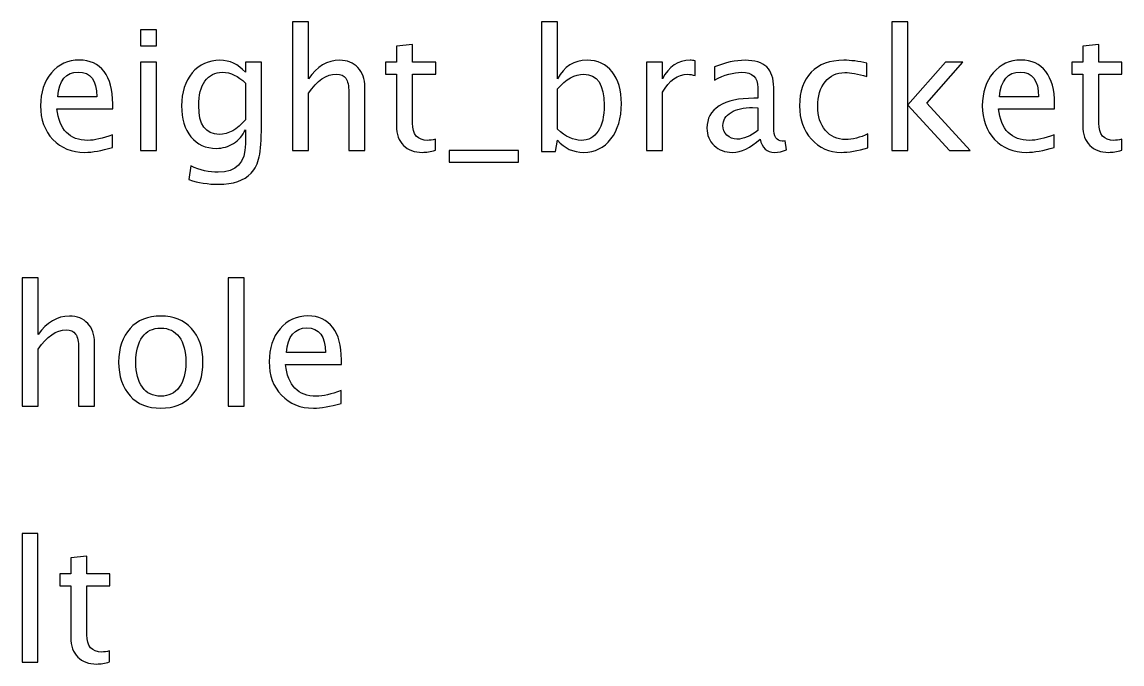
# Model space of a CAD drawing. Header units: centimetres. Extents: x -11.9 to 11.9, y -6.8 to 14.1.
# Drawn here: x 3.39 to 11.78, y 5.35 to 10.25 of the extents above; entities that cross this region are included whole.
import ezdxf

# ---------------------------------------------------------------- set-up
doc = ezdxf.new("R2010")
doc.units = ezdxf.units.CM
doc.header["$MEASUREMENT"] = 0
doc.layers.add('Layer 1', color=7, linetype='Continuous')

msp = doc.modelspace()

# ---------------------------------------------------------------- linework, layer by layer
at = {"layer": 'Layer 1'}
for points, knots in [([(5.45487, 9.2673), (5.45487, 9.2673), (5.45487, 10.24647), (5.45487, 10.24647), (5.45487, 10.24647), (5.45487, 10.24647), (5.57679, 10.24647), (5.57679, 10.24647), (5.57679, 10.24647), (5.57679, 10.24647), (5.57679, 9.81319), (5.57679, 9.81319), (5.57679, 9.81319), (5.64135, 9.90738), (5.72051, 9.95437), (5.81407, 9.95437), (5.81407, 9.95437), (5.87291, 9.95437), (5.91969, 9.93596), (5.95419, 9.89891), (5.95419, 9.89891), (5.98869, 9.86208), (6.00605, 9.81234), (6.00605, 9.75011), (6.00605, 9.75011), (6.00605, 9.75011), (6.00605, 9.2673), (6.00605, 9.2673), (6.00605, 9.2673), (6.00605, 9.2673), (5.88413, 9.2673), (5.88413, 9.2673), (5.88413, 9.2673), (5.88413, 9.2673), (5.88413, 9.71032), (5.88413, 9.71032), (5.88413, 9.71032), (5.88413, 9.76027), (5.87672, 9.79583), (5.86212, 9.817), (5.86212, 9.817), (5.8473, 9.83838), (5.82296, 9.84896), (5.78888, 9.84896), (5.78888, 9.84896), (5.71395, 9.84896), (5.64325, 9.80007), (5.57679, 9.70228), (5.57679, 9.70228), (5.57679, 9.70228), (5.57679, 9.2673), (5.57679, 9.2673), (5.57679, 9.2673), (5.57679, 9.2673), (5.45487, 9.2673), (5.45487, 9.2673)], [0, 0, 0, 0, 0.0666667, 0.0666667, 0.0666667, 0.0666667, 0.1333333, 0.1333333, 0.1333333, 0.1333333, 0.2, 0.2, 0.2, 0.2, 0.2666667, 0.2666667, 0.2666667, 0.2666667, 0.3333333, 0.3333333, 0.3333333, 0.3333333, 0.4, 0.4, 0.4, 0.4, 0.4666667, 0.4666667, 0.4666667, 0.4666667, 0.5333333, 0.5333333, 0.5333333, 0.5333333, 0.6, 0.6, 0.6, 0.6, 0.6666667, 0.6666667, 0.6666667, 0.6666667, 0.7333333, 0.7333333, 0.7333333, 0.7333333, 0.8, 0.8, 0.8, 0.8, 0.8666667, 0.8666667, 0.8666667, 0.8666667, 1, 1, 1, 1]), ([(7.3531, 9.25968), (7.3531, 9.25968), (7.3531, 10.24647), (7.3531, 10.24647), (7.3531, 10.24647), (7.3531, 10.24647), (7.47502, 10.24647), (7.47502, 10.24647), (7.47502, 10.24647), (7.47502, 10.24647), (7.47502, 9.81319), (7.47502, 9.81319), (7.47502, 9.81319), (7.52497, 9.90738), (7.60012, 9.95437), (7.70023, 9.95437), (7.70023, 9.95437), (7.7813, 9.95437), (7.84501, 9.92495), (7.89158, 9.86589), (7.89158, 9.86589), (7.93815, 9.80684), (7.96143, 9.72619), (7.96143, 9.62396), (7.96143, 9.62396), (7.96143, 9.51262), (7.93497, 9.42266), (7.88227, 9.35451), (7.88227, 9.35451), (7.82956, 9.28614), (7.76014, 9.25206), (7.6742, 9.25206), (7.6742, 9.25206), (7.5944, 9.25206), (7.52794, 9.28254), (7.47502, 9.34371), (7.47502, 9.34371), (7.47502, 9.34371), (7.4602, 9.25968), (7.4602, 9.25968), (7.4602, 9.25968), (7.4602, 9.25968), (7.3531, 9.25968), (7.3531, 9.25968)], [0, 0, 0, 0, 0.0833333, 0.0833333, 0.0833333, 0.0833333, 0.1666667, 0.1666667, 0.1666667, 0.1666667, 0.25, 0.25, 0.25, 0.25, 0.3333333, 0.3333333, 0.3333333, 0.3333333, 0.4166667, 0.4166667, 0.4166667, 0.4166667, 0.5, 0.5, 0.5, 0.5, 0.5833333, 0.5833333, 0.5833333, 0.5833333, 0.6666667, 0.6666667, 0.6666667, 0.6666667, 0.75, 0.75, 0.75, 0.75, 0.8333333, 0.8333333, 0.8333333, 0.8333333, 1, 1, 1, 1]), ([(10.02369, 9.2673), (10.02369, 9.2673), (10.02369, 10.24647), (10.02369, 10.24647), (10.02369, 10.24647), (10.02369, 10.24647), (10.14561, 10.24647), (10.14561, 10.24647), (10.14561, 10.24647), (10.14561, 10.24647), (10.14561, 9.6138), (10.14561, 9.6138), (10.14561, 9.6138), (10.14561, 9.6138), (10.43136, 9.9404), (10.43136, 9.9404), (10.43136, 9.9404), (10.43136, 9.9404), (10.56302, 9.9404), (10.56302, 9.9404), (10.56302, 9.9404), (10.56302, 9.9404), (10.28997, 9.62629), (10.28997, 9.62629), (10.28997, 9.62629), (10.28997, 9.62629), (10.62017, 9.2673), (10.62017, 9.2673), (10.62017, 9.2673), (10.62017, 9.2673), (10.46311, 9.2673), (10.46311, 9.2673), (10.46311, 9.2673), (10.46311, 9.2673), (10.14561, 9.61253), (10.14561, 9.61253), (10.14561, 9.61253), (10.14561, 9.61253), (10.14561, 9.2673), (10.14561, 9.2673), (10.14561, 9.2673), (10.14561, 9.2673), (10.02369, 9.2673), (10.02369, 9.2673)], [0, 0, 0, 0, 0.0833333, 0.0833333, 0.0833333, 0.0833333, 0.1666667, 0.1666667, 0.1666667, 0.1666667, 0.25, 0.25, 0.25, 0.25, 0.3333333, 0.3333333, 0.3333333, 0.3333333, 0.4166667, 0.4166667, 0.4166667, 0.4166667, 0.5, 0.5, 0.5, 0.5, 0.5833333, 0.5833333, 0.5833333, 0.5833333, 0.6666667, 0.6666667, 0.6666667, 0.6666667, 0.75, 0.75, 0.75, 0.75, 0.8333333, 0.8333333, 0.8333333, 0.8333333, 1, 1, 1, 1]), ([(4.29599, 10.06359), (4.29599, 10.06359), (4.29599, 10.18551), (4.29599, 10.18551), (4.29599, 10.18551), (4.29599, 10.18551), (4.41791, 10.18551), (4.41791, 10.18551), (4.41791, 10.18551), (4.41791, 10.18551), (4.41791, 10.06359), (4.41791, 10.06359), (4.41791, 10.06359), (4.41791, 10.06359), (4.29599, 10.06359), (4.29599, 10.06359)], [0, 0, 0, 0, 0.2, 0.2, 0.2, 0.2, 0.4, 0.4, 0.4, 0.4, 0.6, 0.6, 0.6, 0.6, 1, 1, 1, 1]), ([(6.54411, 9.26751), (6.50643, 9.25714), (6.47363, 9.25206), (6.4459, 9.25206), (6.4459, 9.25206), (6.38367, 9.25206), (6.3352, 9.26984), (6.30048, 9.3054), (6.30048, 9.3054), (6.26556, 9.34096), (6.2482, 9.39028), (6.2482, 9.45357), (6.2482, 9.45357), (6.2482, 9.45357), (6.2482, 9.84896), (6.2482, 9.84896), (6.2482, 9.84896), (6.2482, 9.84896), (6.16396, 9.84896), (6.16396, 9.84896), (6.16396, 9.84896), (6.16396, 9.84896), (6.16396, 9.9404), (6.16396, 9.9404), (6.16396, 9.9404), (6.16396, 9.9404), (6.2482, 9.9404), (6.2482, 9.9404), (6.2482, 9.9404), (6.2482, 9.9404), (6.2482, 10.06211), (6.2482, 10.06211), (6.2482, 10.06211), (6.2482, 10.06211), (6.37012, 10.07375), (6.37012, 10.07375), (6.37012, 10.07375), (6.37012, 10.07375), (6.37012, 9.9404), (6.37012, 9.9404), (6.37012, 9.9404), (6.37012, 9.9404), (6.54665, 9.9404), (6.54665, 9.9404), (6.54665, 9.9404), (6.54665, 9.9404), (6.54665, 9.84896), (6.54665, 9.84896), (6.54665, 9.84896), (6.54665, 9.84896), (6.37012, 9.84896), (6.37012, 9.84896), (6.37012, 9.84896), (6.37012, 9.84896), (6.37012, 9.47558), (6.37012, 9.47558), (6.37012, 9.47558), (6.37012, 9.38753), (6.40843, 9.3435), (6.48484, 9.3435), (6.48484, 9.3435), (6.50114, 9.3435), (6.52083, 9.34625), (6.54411, 9.35154), (6.54411, 9.35154), (6.54411, 9.35154), (6.54411, 9.26751), (6.54411, 9.26751)], [0, 0, 0, 0, 0.0555556, 0.0555556, 0.0555556, 0.0555556, 0.1111111, 0.1111111, 0.1111111, 0.1111111, 0.1666667, 0.1666667, 0.1666667, 0.1666667, 0.2222222, 0.2222222, 0.2222222, 0.2222222, 0.2777778, 0.2777778, 0.2777778, 0.2777778, 0.3333333, 0.3333333, 0.3333333, 0.3333333, 0.3888889, 0.3888889, 0.3888889, 0.3888889, 0.4444444, 0.4444444, 0.4444444, 0.4444444, 0.5, 0.5, 0.5, 0.5, 0.5555556, 0.5555556, 0.5555556, 0.5555556, 0.6111111, 0.6111111, 0.6111111, 0.6111111, 0.6666667, 0.6666667, 0.6666667, 0.6666667, 0.7222222, 0.7222222, 0.7222222, 0.7222222, 0.7777778, 0.7777778, 0.7777778, 0.7777778, 0.8333333, 0.8333333, 0.8333333, 0.8333333, 0.8888889, 0.8888889, 0.8888889, 0.8888889, 1, 1, 1, 1]), ([(11.7746, 9.26751), (11.73692, 9.25714), (11.70412, 9.25206), (11.67639, 9.25206), (11.67639, 9.25206), (11.61416, 9.25206), (11.56569, 9.26984), (11.53097, 9.3054), (11.53097, 9.3054), (11.49605, 9.34096), (11.47869, 9.39028), (11.47869, 9.45357), (11.47869, 9.45357), (11.47869, 9.45357), (11.47869, 9.84896), (11.47869, 9.84896), (11.47869, 9.84896), (11.47869, 9.84896), (11.39445, 9.84896), (11.39445, 9.84896), (11.39445, 9.84896), (11.39445, 9.84896), (11.39445, 9.9404), (11.39445, 9.9404), (11.39445, 9.9404), (11.39445, 9.9404), (11.47869, 9.9404), (11.47869, 9.9404), (11.47869, 9.9404), (11.47869, 9.9404), (11.47869, 10.06211), (11.47869, 10.06211), (11.47869, 10.06211), (11.47869, 10.06211), (11.60061, 10.07375), (11.60061, 10.07375), (11.60061, 10.07375), (11.60061, 10.07375), (11.60061, 9.9404), (11.60061, 9.9404), (11.60061, 9.9404), (11.60061, 9.9404), (11.77714, 9.9404), (11.77714, 9.9404), (11.77714, 9.9404), (11.77714, 9.9404), (11.77714, 9.84896), (11.77714, 9.84896), (11.77714, 9.84896), (11.77714, 9.84896), (11.60061, 9.84896), (11.60061, 9.84896), (11.60061, 9.84896), (11.60061, 9.84896), (11.60061, 9.47558), (11.60061, 9.47558), (11.60061, 9.47558), (11.60061, 9.38753), (11.63892, 9.3435), (11.71533, 9.3435), (11.71533, 9.3435), (11.73163, 9.3435), (11.75132, 9.34625), (11.7746, 9.35154), (11.7746, 9.35154), (11.7746, 9.35154), (11.7746, 9.26751), (11.7746, 9.26751)], [0, 0, 0, 0, 0.0555556, 0.0555556, 0.0555556, 0.0555556, 0.1111111, 0.1111111, 0.1111111, 0.1111111, 0.1666667, 0.1666667, 0.1666667, 0.1666667, 0.2222222, 0.2222222, 0.2222222, 0.2222222, 0.2777778, 0.2777778, 0.2777778, 0.2777778, 0.3333333, 0.3333333, 0.3333333, 0.3333333, 0.3888889, 0.3888889, 0.3888889, 0.3888889, 0.4444444, 0.4444444, 0.4444444, 0.4444444, 0.5, 0.5, 0.5, 0.5, 0.5555556, 0.5555556, 0.5555556, 0.5555556, 0.6111111, 0.6111111, 0.6111111, 0.6111111, 0.6666667, 0.6666667, 0.6666667, 0.6666667, 0.7222222, 0.7222222, 0.7222222, 0.7222222, 0.7777778, 0.7777778, 0.7777778, 0.7777778, 0.8333333, 0.8333333, 0.8333333, 0.8333333, 0.8888889, 0.8888889, 0.8888889, 0.8888889, 1, 1, 1, 1]), ([(4.08242, 9.28889), (4.00051, 9.26434), (3.93044, 9.25206), (3.87202, 9.25206), (3.87202, 9.25206), (3.77233, 9.25206), (3.69126, 9.28508), (3.62882, 9.35091), (3.62882, 9.35091), (3.56638, 9.41674), (3.53505, 9.50204), (3.53505, 9.60703), (3.53505, 9.60703), (3.53505, 9.70884), (3.56257, 9.79245), (3.61781, 9.85785), (3.61781, 9.85785), (3.67306, 9.92304), (3.74375, 9.95564), (3.8299, 9.95564), (3.8299, 9.95564), (3.91139, 9.95564), (3.97447, 9.92664), (4.01892, 9.86865), (4.01892, 9.86865), (4.06337, 9.81065), (4.0856, 9.72852), (4.0856, 9.62205), (4.0856, 9.62205), (4.0856, 9.62205), (4.08496, 9.5848), (4.08496, 9.5848), (4.08496, 9.5848), (4.08496, 9.5848), (3.65951, 9.5848), (3.65951, 9.5848), (3.65951, 9.5848), (3.67729, 9.42393), (3.75582, 9.3435), (3.89488, 9.3435), (3.89488, 9.3435), (3.9459, 9.3435), (4.00834, 9.35789), (4.08242, 9.38668), (4.08242, 9.38668), (4.08242, 9.38668), (4.08242, 9.28889), (4.08242, 9.28889)], [0, 0, 0, 0, 0.0769231, 0.0769231, 0.0769231, 0.0769231, 0.1538462, 0.1538462, 0.1538462, 0.1538462, 0.2307692, 0.2307692, 0.2307692, 0.2307692, 0.3076923, 0.3076923, 0.3076923, 0.3076923, 0.3846154, 0.3846154, 0.3846154, 0.3846154, 0.4615385, 0.4615385, 0.4615385, 0.4615385, 0.5384615, 0.5384615, 0.5384615, 0.5384615, 0.6153846, 0.6153846, 0.6153846, 0.6153846, 0.6923077, 0.6923077, 0.6923077, 0.6923077, 0.7692308, 0.7692308, 0.7692308, 0.7692308, 0.8461538, 0.8461538, 0.8461538, 0.8461538, 1, 1, 1, 1]), ([(4.29599, 9.2673), (4.29599, 9.2673), (4.29599, 9.9404), (4.29599, 9.9404), (4.29599, 9.9404), (4.29599, 9.9404), (4.41791, 9.9404), (4.41791, 9.9404), (4.41791, 9.9404), (4.41791, 9.9404), (4.41791, 9.2673), (4.41791, 9.2673), (4.41791, 9.2673), (4.41791, 9.2673), (4.29599, 9.2673), (4.29599, 9.2673)], [0, 0, 0, 0, 0.2, 0.2, 0.2, 0.2, 0.4, 0.4, 0.4, 0.4, 0.6, 0.6, 0.6, 0.6, 1, 1, 1, 1]), ([(4.66556, 9.04378), (4.66556, 9.04378), (4.67995, 9.14919), (4.67995, 9.14919), (4.67995, 9.14919), (4.75065, 9.11617), (4.82071, 9.09966), (4.88993, 9.09966), (4.88993, 9.09966), (5.0273, 9.09966), (5.09609, 9.17247), (5.09609, 9.31789), (5.09609, 9.31789), (5.09609, 9.31789), (5.09609, 9.42372), (5.09609, 9.42372), (5.09609, 9.42372), (5.07492, 9.37906), (5.04487, 9.34456), (5.00571, 9.31979), (5.00571, 9.31979), (4.96655, 9.29503), (4.92295, 9.28254), (4.8749, 9.28254), (4.8749, 9.28254), (4.79341, 9.28254), (4.72885, 9.31175), (4.68122, 9.37017), (4.68122, 9.37017), (4.6336, 9.42859), (4.60968, 9.50775), (4.60968, 9.60766), (4.60968, 9.60766), (4.60968, 9.7099), (4.63677, 9.79329), (4.69096, 9.85785), (4.69096, 9.85785), (4.74536, 9.9222), (4.81542, 9.95437), (4.90157, 9.95437), (4.90157, 9.95437), (4.97692, 9.95437), (5.0419, 9.92389), (5.09609, 9.86272), (5.09609, 9.86272), (5.09609, 9.86272), (5.09609, 9.9404), (5.09609, 9.9404), (5.09609, 9.9404), (5.09609, 9.9404), (5.21801, 9.9404), (5.21801, 9.9404), (5.21801, 9.9404), (5.21801, 9.9404), (5.21801, 9.45103), (5.21801, 9.45103), (5.21801, 9.45103), (5.21801, 9.34583), (5.21251, 9.26794), (5.2015, 9.21735), (5.2015, 9.21735), (5.19071, 9.16676), (5.16996, 9.12527), (5.13991, 9.0931), (5.13991, 9.0931), (5.08657, 9.03658), (5.00317, 9.00822), (4.88993, 9.00822), (4.88993, 9.00822), (4.81225, 9.00822), (4.73753, 9.02007), (4.66556, 9.04378)], [0, 0, 0, 0, 0.0526316, 0.0526316, 0.0526316, 0.0526316, 0.1052632, 0.1052632, 0.1052632, 0.1052632, 0.1578947, 0.1578947, 0.1578947, 0.1578947, 0.2105263, 0.2105263, 0.2105263, 0.2105263, 0.2631579, 0.2631579, 0.2631579, 0.2631579, 0.3157895, 0.3157895, 0.3157895, 0.3157895, 0.3684211, 0.3684211, 0.3684211, 0.3684211, 0.4210526, 0.4210526, 0.4210526, 0.4210526, 0.4736842, 0.4736842, 0.4736842, 0.4736842, 0.5263158, 0.5263158, 0.5263158, 0.5263158, 0.5789474, 0.5789474, 0.5789474, 0.5789474, 0.6315789, 0.6315789, 0.6315789, 0.6315789, 0.6842105, 0.6842105, 0.6842105, 0.6842105, 0.7368421, 0.7368421, 0.7368421, 0.7368421, 0.7894737, 0.7894737, 0.7894737, 0.7894737, 0.8421053, 0.8421053, 0.8421053, 0.8421053, 0.8947368, 0.8947368, 0.8947368, 0.8947368, 1, 1, 1, 1]), ([(8.15235, 9.2673), (8.15235, 9.2673), (8.15235, 9.9404), (8.15235, 9.9404), (8.15235, 9.9404), (8.15235, 9.9404), (8.27427, 9.9404), (8.27427, 9.9404), (8.27427, 9.9404), (8.27427, 9.9404), (8.27427, 9.81319), (8.27427, 9.81319), (8.27427, 9.81319), (8.32274, 9.90738), (8.39302, 9.95437), (8.4853, 9.95437), (8.4853, 9.95437), (8.49779, 9.95437), (8.51091, 9.95331), (8.52446, 9.9512), (8.52446, 9.9512), (8.52446, 9.9512), (8.52446, 9.83711), (8.52446, 9.83711), (8.52446, 9.83711), (8.50329, 9.84409), (8.48467, 9.84769), (8.46858, 9.84769), (8.46858, 9.84769), (8.39111, 9.84769), (8.32634, 9.80197), (8.27427, 9.71032), (8.27427, 9.71032), (8.27427, 9.71032), (8.27427, 9.2673), (8.27427, 9.2673), (8.27427, 9.2673), (8.27427, 9.2673), (8.15235, 9.2673), (8.15235, 9.2673)], [0, 0, 0, 0, 0.0909091, 0.0909091, 0.0909091, 0.0909091, 0.1818182, 0.1818182, 0.1818182, 0.1818182, 0.2727273, 0.2727273, 0.2727273, 0.2727273, 0.3636364, 0.3636364, 0.3636364, 0.3636364, 0.4545455, 0.4545455, 0.4545455, 0.4545455, 0.5454545, 0.5454545, 0.5454545, 0.5454545, 0.6363636, 0.6363636, 0.6363636, 0.6363636, 0.7272727, 0.7272727, 0.7272727, 0.7272727, 0.8181818, 0.8181818, 0.8181818, 0.8181818, 1, 1, 1, 1]), ([(9.01891, 9.35303), (8.94568, 9.28572), (8.87519, 9.25206), (8.80746, 9.25206), (8.80746, 9.25206), (8.75179, 9.25206), (8.70543, 9.26942), (8.66882, 9.30434), (8.66882, 9.30434), (8.63199, 9.33927), (8.61357, 9.38329), (8.61357, 9.43642), (8.61357, 9.43642), (8.61357, 9.50987), (8.64447, 9.56639), (8.70628, 9.60576), (8.70628, 9.60576), (8.76809, 9.64513), (8.85678, 9.66481), (8.97235, 9.66481), (8.97235, 9.66481), (8.97235, 9.66481), (9.00092, 9.66481), (9.00092, 9.66481), (9.00092, 9.66481), (9.00092, 9.66481), (9.00092, 9.74588), (9.00092, 9.74588), (9.00092, 9.74588), (9.00092, 9.82398), (8.96028, 9.86293), (8.87879, 9.86293), (8.87879, 9.86293), (8.81571, 9.86293), (8.74671, 9.84303), (8.67199, 9.80324), (8.67199, 9.80324), (8.67199, 9.80324), (8.67199, 9.90357), (8.67199, 9.90357), (8.67199, 9.90357), (8.75412, 9.93744), (8.83159, 9.95437), (8.90419, 9.95437), (8.90419, 9.95437), (8.97891, 9.95437), (9.03415, 9.93744), (9.0695, 9.90336), (9.0695, 9.90336), (9.10506, 9.86928), (9.12284, 9.81679), (9.12284, 9.74588), (9.12284, 9.74588), (9.12284, 9.74588), (9.12284, 9.44171), (9.12284, 9.44171), (9.12284, 9.44171), (9.12284, 9.37208), (9.14422, 9.33715), (9.18719, 9.33715), (9.18719, 9.33715), (9.19248, 9.33715), (9.20031, 9.338), (9.21068, 9.33969), (9.21068, 9.33969), (9.21068, 9.33969), (9.21936, 9.27196), (9.21936, 9.27196), (9.21936, 9.27196), (9.19163, 9.25862), (9.16115, 9.25206), (9.12771, 9.25206), (9.12771, 9.25206), (9.07077, 9.25206), (9.03458, 9.28572), (9.01891, 9.35303)], [0, 0, 0, 0, 0.05, 0.05, 0.05, 0.05, 0.1, 0.1, 0.1, 0.1, 0.15, 0.15, 0.15, 0.15, 0.2, 0.2, 0.2, 0.2, 0.25, 0.25, 0.25, 0.25, 0.3, 0.3, 0.3, 0.3, 0.35, 0.35, 0.35, 0.35, 0.4, 0.4, 0.4, 0.4, 0.45, 0.45, 0.45, 0.45, 0.5, 0.5, 0.5, 0.5, 0.55, 0.55, 0.55, 0.55, 0.6, 0.6, 0.6, 0.6, 0.65, 0.65, 0.65, 0.65, 0.7, 0.7, 0.7, 0.7, 0.75, 0.75, 0.75, 0.75, 0.8, 0.8, 0.8, 0.8, 0.85, 0.85, 0.85, 0.85, 0.9, 0.9, 0.9, 0.9, 1, 1, 1, 1]), ([(9.8406, 9.28762), (9.76165, 9.26391), (9.69349, 9.25206), (9.63613, 9.25206), (9.63613, 9.25206), (9.54511, 9.25206), (9.46976, 9.28572), (9.40986, 9.35281), (9.40986, 9.35281), (9.34996, 9.42012), (9.3199, 9.505), (9.3199, 9.60724), (9.3199, 9.60724), (9.3199, 9.71646), (9.34953, 9.80176), (9.4088, 9.86272), (9.4088, 9.86272), (9.46807, 9.92389), (9.55083, 9.95437), (9.65709, 9.95437), (9.65709, 9.95437), (9.70937, 9.95437), (9.76821, 9.94717), (9.83298, 9.93278), (9.83298, 9.93278), (9.83298, 9.93278), (9.83298, 9.82991), (9.83298, 9.82991), (9.83298, 9.82991), (9.76419, 9.85023), (9.7081, 9.86039), (9.66492, 9.86039), (9.66492, 9.86039), (9.60226, 9.86039), (9.5521, 9.8369), (9.51463, 9.79012), (9.51463, 9.79012), (9.47717, 9.74334), (9.45833, 9.6809), (9.45833, 9.603), (9.45833, 9.603), (9.45833, 9.52744), (9.4778, 9.46648), (9.51654, 9.4197), (9.51654, 9.4197), (9.55527, 9.37313), (9.60586, 9.34985), (9.66873, 9.34985), (9.66873, 9.34985), (9.7244, 9.34985), (9.78155, 9.36424), (9.8406, 9.39303), (9.8406, 9.39303), (9.8406, 9.39303), (9.8406, 9.28762), (9.8406, 9.28762)], [0, 0, 0, 0, 0.0666667, 0.0666667, 0.0666667, 0.0666667, 0.1333333, 0.1333333, 0.1333333, 0.1333333, 0.2, 0.2, 0.2, 0.2, 0.2666667, 0.2666667, 0.2666667, 0.2666667, 0.3333333, 0.3333333, 0.3333333, 0.3333333, 0.4, 0.4, 0.4, 0.4, 0.4666667, 0.4666667, 0.4666667, 0.4666667, 0.5333333, 0.5333333, 0.5333333, 0.5333333, 0.6, 0.6, 0.6, 0.6, 0.6666667, 0.6666667, 0.6666667, 0.6666667, 0.7333333, 0.7333333, 0.7333333, 0.7333333, 0.8, 0.8, 0.8, 0.8, 0.8666667, 0.8666667, 0.8666667, 0.8666667, 1, 1, 1, 1]), ([(11.26004, 9.28889), (11.17813, 9.26434), (11.10806, 9.25206), (11.04964, 9.25206), (11.04964, 9.25206), (10.94995, 9.25206), (10.86888, 9.28508), (10.80644, 9.35091), (10.80644, 9.35091), (10.744, 9.41674), (10.71267, 9.50204), (10.71267, 9.60703), (10.71267, 9.60703), (10.71267, 9.70884), (10.74019, 9.79245), (10.79543, 9.85785), (10.79543, 9.85785), (10.85068, 9.92304), (10.92137, 9.95564), (11.00752, 9.95564), (11.00752, 9.95564), (11.08901, 9.95564), (11.15209, 9.92664), (11.19654, 9.86865), (11.19654, 9.86865), (11.24099, 9.81065), (11.26322, 9.72852), (11.26322, 9.62205), (11.26322, 9.62205), (11.26322, 9.62205), (11.26258, 9.5848), (11.26258, 9.5848), (11.26258, 9.5848), (11.26258, 9.5848), (10.83713, 9.5848), (10.83713, 9.5848), (10.83713, 9.5848), (10.85491, 9.42393), (10.93344, 9.3435), (11.0725, 9.3435), (11.0725, 9.3435), (11.12352, 9.3435), (11.18596, 9.35789), (11.26004, 9.38668), (11.26004, 9.38668), (11.26004, 9.38668), (11.26004, 9.28889), (11.26004, 9.28889)], [0, 0, 0, 0, 0.0769231, 0.0769231, 0.0769231, 0.0769231, 0.1538462, 0.1538462, 0.1538462, 0.1538462, 0.2307692, 0.2307692, 0.2307692, 0.2307692, 0.3076923, 0.3076923, 0.3076923, 0.3076923, 0.3846154, 0.3846154, 0.3846154, 0.3846154, 0.4615385, 0.4615385, 0.4615385, 0.4615385, 0.5384615, 0.5384615, 0.5384615, 0.5384615, 0.6153846, 0.6153846, 0.6153846, 0.6153846, 0.6923077, 0.6923077, 0.6923077, 0.6923077, 0.7692308, 0.7692308, 0.7692308, 0.7692308, 0.8461538, 0.8461538, 0.8461538, 0.8461538, 1, 1, 1, 1]), ([(3.66586, 9.67624), (3.66586, 9.67624), (3.96304, 9.67624), (3.96304, 9.67624), (3.96304, 9.67624), (3.96304, 9.80155), (3.91626, 9.8642), (3.82292, 9.8642), (3.82292, 9.8642), (3.72894, 9.8642), (3.67666, 9.80155), (3.66586, 9.67624)], [0, 0, 0, 0, 0.25, 0.25, 0.25, 0.25, 0.5, 0.5, 0.5, 0.5, 1, 1, 1, 1]), ([(5.09609, 9.50013), (5.09609, 9.50013), (5.09609, 9.77932), (5.09609, 9.77932), (5.09609, 9.77932), (5.04233, 9.83499), (4.9837, 9.86293), (4.92041, 9.86293), (4.92041, 9.86293), (4.8641, 9.86293), (4.82008, 9.84049), (4.78833, 9.79541), (4.78833, 9.79541), (4.75637, 9.75054), (4.74049, 9.68809), (4.74049, 9.60851), (4.74049, 9.60851), (4.74049, 9.46225), (4.79235, 9.38922), (4.89628, 9.38922), (4.89628, 9.38922), (4.96697, 9.38922), (5.03365, 9.42626), (5.09609, 9.50013)], [0, 0, 0, 0, 0.1428571, 0.1428571, 0.1428571, 0.1428571, 0.2857143, 0.2857143, 0.2857143, 0.2857143, 0.4285714, 0.4285714, 0.4285714, 0.4285714, 0.5714286, 0.5714286, 0.5714286, 0.5714286, 0.7142857, 0.7142857, 0.7142857, 0.7142857, 1, 1, 1, 1]), ([(7.47502, 9.42774), (7.53789, 9.37165), (7.59779, 9.3435), (7.65473, 9.3435), (7.65473, 9.3435), (7.71082, 9.3435), (7.75421, 9.367), (7.78469, 9.41377), (7.78469, 9.41377), (7.81538, 9.46055), (7.83062, 9.52638), (7.83062, 9.61147), (7.83062, 9.61147), (7.83062, 9.76895), (7.77855, 9.84769), (7.67441, 9.84769), (7.67441, 9.84769), (7.60625, 9.84769), (7.53979, 9.81086), (7.47502, 9.73699), (7.47502, 9.73699), (7.47502, 9.73699), (7.47502, 9.42774), (7.47502, 9.42774)], [0, 0, 0, 0, 0.1428571, 0.1428571, 0.1428571, 0.1428571, 0.2857143, 0.2857143, 0.2857143, 0.2857143, 0.4285714, 0.4285714, 0.4285714, 0.4285714, 0.5714286, 0.5714286, 0.5714286, 0.5714286, 0.7142857, 0.7142857, 0.7142857, 0.7142857, 1, 1, 1, 1]), ([(10.84348, 9.67624), (10.84348, 9.67624), (11.14066, 9.67624), (11.14066, 9.67624), (11.14066, 9.67624), (11.14066, 9.80155), (11.09388, 9.8642), (11.00054, 9.8642), (11.00054, 9.8642), (10.90656, 9.8642), (10.85428, 9.80155), (10.84348, 9.67624)], [0, 0, 0, 0, 0.25, 0.25, 0.25, 0.25, 0.5, 0.5, 0.5, 0.5, 1, 1, 1, 1]), ([(9.00092, 9.41949), (9.00092, 9.41949), (9.00092, 9.59242), (9.00092, 9.59242), (9.00092, 9.59242), (9.00092, 9.59242), (8.96176, 9.59369), (8.96176, 9.59369), (8.96176, 9.59369), (8.89403, 9.59369), (8.83942, 9.5812), (8.79772, 9.55623), (8.79772, 9.55623), (8.75623, 9.53104), (8.73549, 9.49781), (8.73549, 9.45632), (8.73549, 9.45632), (8.73549, 9.42732), (8.74586, 9.40277), (8.76639, 9.38266), (8.76639, 9.38266), (8.78714, 9.36255), (8.81233, 9.35239), (8.84217, 9.35239), (8.84217, 9.35239), (8.89297, 9.35239), (8.94589, 9.37483), (9.00092, 9.41949)], [0, 0, 0, 0, 0.125, 0.125, 0.125, 0.125, 0.25, 0.25, 0.25, 0.25, 0.375, 0.375, 0.375, 0.375, 0.5, 0.5, 0.5, 0.5, 0.625, 0.625, 0.625, 0.625, 0.75, 0.75, 0.75, 0.75, 1, 1, 1, 1]), ([(6.64952, 9.17586), (6.64952, 9.17586), (6.64952, 9.2673), (6.64952, 9.2673), (6.64952, 9.2673), (6.64952, 9.2673), (7.17784, 9.2673), (7.17784, 9.2673), (7.17784, 9.2673), (7.17784, 9.2673), (7.17784, 9.17586), (7.17784, 9.17586), (7.17784, 9.17586), (7.17784, 9.17586), (6.64952, 9.17586), (6.64952, 9.17586)], [0, 0, 0, 0, 0.2, 0.2, 0.2, 0.2, 0.4, 0.4, 0.4, 0.4, 0.6, 0.6, 0.6, 0.6, 1, 1, 1, 1]), ([(3.39535, 7.31573), (3.39535, 7.31573), (3.39535, 8.2949), (3.39535, 8.2949), (3.39535, 8.2949), (3.39535, 8.2949), (3.51727, 8.2949), (3.51727, 8.2949), (3.51727, 8.2949), (3.51727, 8.2949), (3.51727, 7.86162), (3.51727, 7.86162), (3.51727, 7.86162), (3.58183, 7.95581), (3.66099, 8.0028), (3.75455, 8.0028), (3.75455, 8.0028), (3.81339, 8.0028), (3.86017, 7.98439), (3.89467, 7.94734), (3.89467, 7.94734), (3.92917, 7.91051), (3.94653, 7.86077), (3.94653, 7.79854), (3.94653, 7.79854), (3.94653, 7.79854), (3.94653, 7.31573), (3.94653, 7.31573), (3.94653, 7.31573), (3.94653, 7.31573), (3.82461, 7.31573), (3.82461, 7.31573), (3.82461, 7.31573), (3.82461, 7.31573), (3.82461, 7.75875), (3.82461, 7.75875), (3.82461, 7.75875), (3.82461, 7.8087), (3.8172, 7.84426), (3.8026, 7.86543), (3.8026, 7.86543), (3.78778, 7.88681), (3.76344, 7.89739), (3.72936, 7.89739), (3.72936, 7.89739), (3.65443, 7.89739), (3.58373, 7.8485), (3.51727, 7.75071), (3.51727, 7.75071), (3.51727, 7.75071), (3.51727, 7.31573), (3.51727, 7.31573), (3.51727, 7.31573), (3.51727, 7.31573), (3.39535, 7.31573), (3.39535, 7.31573)], [0, 0, 0, 0, 0.0666667, 0.0666667, 0.0666667, 0.0666667, 0.1333333, 0.1333333, 0.1333333, 0.1333333, 0.2, 0.2, 0.2, 0.2, 0.2666667, 0.2666667, 0.2666667, 0.2666667, 0.3333333, 0.3333333, 0.3333333, 0.3333333, 0.4, 0.4, 0.4, 0.4, 0.4666667, 0.4666667, 0.4666667, 0.4666667, 0.5333333, 0.5333333, 0.5333333, 0.5333333, 0.6, 0.6, 0.6, 0.6, 0.6666667, 0.6666667, 0.6666667, 0.6666667, 0.7333333, 0.7333333, 0.7333333, 0.7333333, 0.8, 0.8, 0.8, 0.8, 0.8666667, 0.8666667, 0.8666667, 0.8666667, 1, 1, 1, 1]), ([(4.9638, 7.31573), (4.9638, 7.31573), (4.9638, 8.2949), (4.9638, 8.2949), (4.9638, 8.2949), (4.9638, 8.2949), (5.08572, 8.2949), (5.08572, 8.2949), (5.08572, 8.2949), (5.08572, 8.2949), (5.08572, 7.31573), (5.08572, 7.31573), (5.08572, 7.31573), (5.08572, 7.31573), (4.9638, 7.31573), (4.9638, 7.31573)], [0, 0, 0, 0, 0.2, 0.2, 0.2, 0.2, 0.4, 0.4, 0.4, 0.4, 0.6, 0.6, 0.6, 0.6, 1, 1, 1, 1]), ([(4.45157, 7.30049), (4.35272, 7.30049), (4.27441, 7.33203), (4.21683, 7.39511), (4.21683, 7.39511), (4.15905, 7.45818), (4.13026, 7.54391), (4.13026, 7.65207), (4.13026, 7.65207), (4.13026, 7.76002), (4.15905, 7.84553), (4.21683, 7.9084), (4.21683, 7.9084), (4.27441, 7.97126), (4.35272, 8.0028), (4.45157, 8.0028), (4.45157, 8.0028), (4.55042, 8.0028), (4.62874, 7.97126), (4.68631, 7.9084), (4.68631, 7.9084), (4.74409, 7.84553), (4.77288, 7.76002), (4.77288, 7.65207), (4.77288, 7.65207), (4.77288, 7.54391), (4.74409, 7.45818), (4.68631, 7.39511), (4.68631, 7.39511), (4.62874, 7.33203), (4.55042, 7.30049), (4.45157, 7.30049)], [0, 0, 0, 0, 0.1111111, 0.1111111, 0.1111111, 0.1111111, 0.2222222, 0.2222222, 0.2222222, 0.2222222, 0.3333333, 0.3333333, 0.3333333, 0.3333333, 0.4444444, 0.4444444, 0.4444444, 0.4444444, 0.5555556, 0.5555556, 0.5555556, 0.5555556, 0.6666667, 0.6666667, 0.6666667, 0.6666667, 0.7777778, 0.7777778, 0.7777778, 0.7777778, 1, 1, 1, 1]), ([(5.82486, 7.33732), (5.74295, 7.31277), (5.67288, 7.30049), (5.61446, 7.30049), (5.61446, 7.30049), (5.51477, 7.30049), (5.4337, 7.33351), (5.37126, 7.39934), (5.37126, 7.39934), (5.30882, 7.46517), (5.27749, 7.55047), (5.27749, 7.65546), (5.27749, 7.65546), (5.27749, 7.75727), (5.30501, 7.84088), (5.36025, 7.90628), (5.36025, 7.90628), (5.4155, 7.97147), (5.48619, 8.00407), (5.57234, 8.00407), (5.57234, 8.00407), (5.65383, 8.00407), (5.71691, 7.97507), (5.76136, 7.91708), (5.76136, 7.91708), (5.80581, 7.85908), (5.82804, 7.77695), (5.82804, 7.67048), (5.82804, 7.67048), (5.82804, 7.67048), (5.8274, 7.63323), (5.8274, 7.63323), (5.8274, 7.63323), (5.8274, 7.63323), (5.40195, 7.63323), (5.40195, 7.63323), (5.40195, 7.63323), (5.41973, 7.47236), (5.49826, 7.39193), (5.63732, 7.39193), (5.63732, 7.39193), (5.68834, 7.39193), (5.75078, 7.40632), (5.82486, 7.43511), (5.82486, 7.43511), (5.82486, 7.43511), (5.82486, 7.33732), (5.82486, 7.33732)], [0, 0, 0, 0, 0.0769231, 0.0769231, 0.0769231, 0.0769231, 0.1538462, 0.1538462, 0.1538462, 0.1538462, 0.2307692, 0.2307692, 0.2307692, 0.2307692, 0.3076923, 0.3076923, 0.3076923, 0.3076923, 0.3846154, 0.3846154, 0.3846154, 0.3846154, 0.4615385, 0.4615385, 0.4615385, 0.4615385, 0.5384615, 0.5384615, 0.5384615, 0.5384615, 0.6153846, 0.6153846, 0.6153846, 0.6153846, 0.6923077, 0.6923077, 0.6923077, 0.6923077, 0.7692308, 0.7692308, 0.7692308, 0.7692308, 0.8461538, 0.8461538, 0.8461538, 0.8461538, 1, 1, 1, 1]), ([(4.45136, 7.39193), (4.51168, 7.39193), (4.55867, 7.41458), (4.59212, 7.46009), (4.59212, 7.46009), (4.62535, 7.50538), (4.64207, 7.56952), (4.64207, 7.65207), (4.64207, 7.65207), (4.64207, 7.73441), (4.62535, 7.79833), (4.59212, 7.84363), (4.59212, 7.84363), (4.55867, 7.88871), (4.51168, 7.91136), (4.45136, 7.91136), (4.45136, 7.91136), (4.39082, 7.91136), (4.34383, 7.88871), (4.31081, 7.84363), (4.31081, 7.84363), (4.27758, 7.79833), (4.26107, 7.73441), (4.26107, 7.65207), (4.26107, 7.65207), (4.26107, 7.56952), (4.27758, 7.50538), (4.31081, 7.46009), (4.31081, 7.46009), (4.34383, 7.41458), (4.39082, 7.39193), (4.45136, 7.39193)], [0, 0, 0, 0, 0.1111111, 0.1111111, 0.1111111, 0.1111111, 0.2222222, 0.2222222, 0.2222222, 0.2222222, 0.3333333, 0.3333333, 0.3333333, 0.3333333, 0.4444444, 0.4444444, 0.4444444, 0.4444444, 0.5555556, 0.5555556, 0.5555556, 0.5555556, 0.6666667, 0.6666667, 0.6666667, 0.6666667, 0.7777778, 0.7777778, 0.7777778, 0.7777778, 1, 1, 1, 1]), ([(5.4083, 7.72467), (5.4083, 7.72467), (5.70548, 7.72467), (5.70548, 7.72467), (5.70548, 7.72467), (5.70548, 7.84998), (5.6587, 7.91263), (5.56536, 7.91263), (5.56536, 7.91263), (5.47138, 7.91263), (5.4191, 7.84998), (5.4083, 7.72467)], [0, 0, 0, 0, 0.25, 0.25, 0.25, 0.25, 0.5, 0.5, 0.5, 0.5, 1, 1, 1, 1]), ([(3.39364, 5.36416), (3.39364, 5.36416), (3.39364, 6.34333), (3.39364, 6.34333), (3.39364, 6.34333), (3.39364, 6.34333), (3.51556, 6.34333), (3.51556, 6.34333), (3.51556, 6.34333), (3.51556, 6.34333), (3.51556, 5.36416), (3.51556, 5.36416), (3.51556, 5.36416), (3.51556, 5.36416), (3.39364, 5.36416), (3.39364, 5.36416)], [0, 0, 0, 0, 0.2, 0.2, 0.2, 0.2, 0.4, 0.4, 0.4, 0.4, 0.6, 0.6, 0.6, 0.6, 1, 1, 1, 1]), ([(4.06166, 5.36437), (4.02398, 5.354), (3.99118, 5.34892), (3.96345, 5.34892), (3.96345, 5.34892), (3.90122, 5.34892), (3.85275, 5.3667), (3.81803, 5.40226), (3.81803, 5.40226), (3.78311, 5.43782), (3.76575, 5.48714), (3.76575, 5.55043), (3.76575, 5.55043), (3.76575, 5.55043), (3.76575, 5.94582), (3.76575, 5.94582), (3.76575, 5.94582), (3.76575, 5.94582), (3.68151, 5.94582), (3.68151, 5.94582), (3.68151, 5.94582), (3.68151, 5.94582), (3.68151, 6.03726), (3.68151, 6.03726), (3.68151, 6.03726), (3.68151, 6.03726), (3.76575, 6.03726), (3.76575, 6.03726), (3.76575, 6.03726), (3.76575, 6.03726), (3.76575, 6.15897), (3.76575, 6.15897), (3.76575, 6.15897), (3.76575, 6.15897), (3.88767, 6.17061), (3.88767, 6.17061), (3.88767, 6.17061), (3.88767, 6.17061), (3.88767, 6.03726), (3.88767, 6.03726), (3.88767, 6.03726), (3.88767, 6.03726), (4.0642, 6.03726), (4.0642, 6.03726), (4.0642, 6.03726), (4.0642, 6.03726), (4.0642, 5.94582), (4.0642, 5.94582), (4.0642, 5.94582), (4.0642, 5.94582), (3.88767, 5.94582), (3.88767, 5.94582), (3.88767, 5.94582), (3.88767, 5.94582), (3.88767, 5.57244), (3.88767, 5.57244), (3.88767, 5.57244), (3.88767, 5.48439), (3.92598, 5.44036), (4.00239, 5.44036), (4.00239, 5.44036), (4.01869, 5.44036), (4.03838, 5.44311), (4.06166, 5.4484), (4.06166, 5.4484), (4.06166, 5.4484), (4.06166, 5.36437), (4.06166, 5.36437)], [0, 0, 0, 0, 0.0555556, 0.0555556, 0.0555556, 0.0555556, 0.1111111, 0.1111111, 0.1111111, 0.1111111, 0.1666667, 0.1666667, 0.1666667, 0.1666667, 0.2222222, 0.2222222, 0.2222222, 0.2222222, 0.2777778, 0.2777778, 0.2777778, 0.2777778, 0.3333333, 0.3333333, 0.3333333, 0.3333333, 0.3888889, 0.3888889, 0.3888889, 0.3888889, 0.4444444, 0.4444444, 0.4444444, 0.4444444, 0.5, 0.5, 0.5, 0.5, 0.5555556, 0.5555556, 0.5555556, 0.5555556, 0.6111111, 0.6111111, 0.6111111, 0.6111111, 0.6666667, 0.6666667, 0.6666667, 0.6666667, 0.7222222, 0.7222222, 0.7222222, 0.7222222, 0.7777778, 0.7777778, 0.7777778, 0.7777778, 0.8333333, 0.8333333, 0.8333333, 0.8333333, 0.8888889, 0.8888889, 0.8888889, 0.8888889, 1, 1, 1, 1])]:
    msp.add_open_spline(points, degree=3, knots=knots, dxfattribs=at)

doc.saveas('drawing.dxf')
